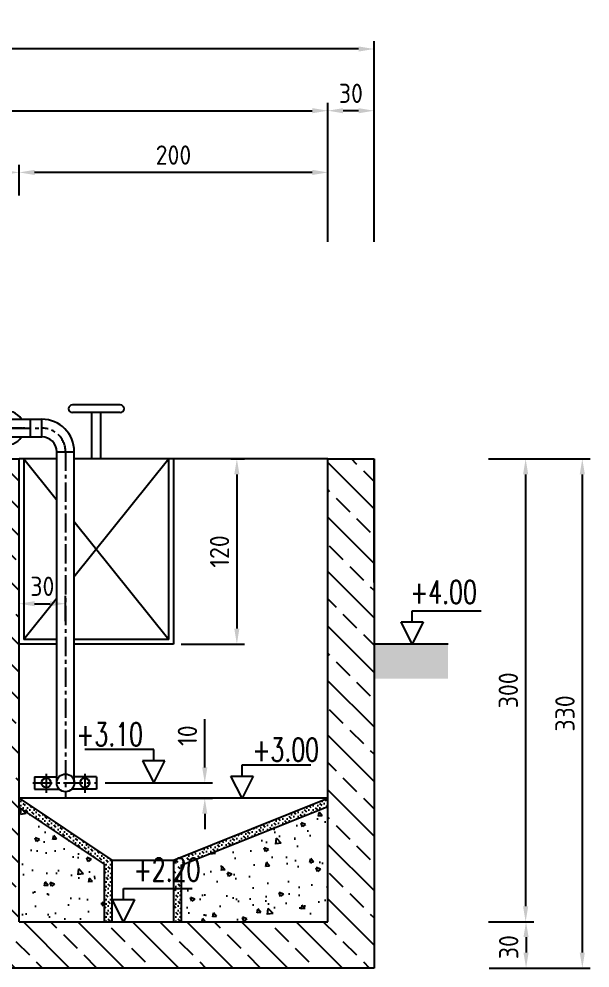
# Model space of a CAD drawing. Header units: inches. Extents: x 113285 to 117969, y -9404 to -6149.
# Drawn here: x 115692 to 116062, y -9286 to -8671 of the extents above; entities that cross this region are included whole.
import ezdxf
from ezdxf.enums import TextEntityAlignment as Align

# ---------------------------------------------------------------- set-up
doc = ezdxf.new("R2010")
doc.units = ezdxf.units.IN
doc.header["$MEASUREMENT"] = 0
doc.linetypes.add('CENTER', pattern=[2, 1.25, -0.25, 0.25, -0.25])
for name, color, linetype in [('1', 1, 'Continuous'), ('2', 2, 'Continuous'), ('3', 3, 'Continuous'), ('5', 5, 'Continuous'), ('KOT', 2, 'Continuous'), ('OLCU', 2, 'Continuous')]:
    doc.layers.add(name, color=color, linetype=linetype)
doc.styles.add('A5', font='romanstw.shx', dxfattribs={"width": 0.5})
doc.styles.add('PASSDIN', font='isocp.shx')
doc.dimstyles.get("Standard").update_dxf_attribs({"dimscale": 5, "dimtxt": 2.5, "dimasz": 2, "dimexe": 1, "dimexo": 1, "dimgap": 1, "dimtad": 1, "dimdec": 8, "dimzin": 12, "dimdsep": 46, "dimtxsty": 'PASSDIN', "dimcen": 2, "dimadec": 1, "dimazin": 3, "dimtfac": 1, "dimtdec": 8, "dimtix": 1, "dimtofl": 0, "dimtmove": 0, "dimatfit": 3, "dimfxl": 0, "dimtolj": 1, "dimtzin": 0, "dimarcsym": 0})

# ---------------------------------------------------------------- blocks, each defined once
blk = doc.blocks.new('*D20')
at = {"layer": 'Defpoints', "color": 0}
for p in [(115692.3, -8770.04), (115692.3, -8790.04), (115892.3, -8820.04)]:
    blk.add_point(p, dxfattribs=at)
at = {"layer": 'OLCU', "color": 0, "lineweight": -2}
for p, q in [((115692.3, -8785.04), (115692.3, -8765.04)), ((115892.3, -8815.04), (115892.3, -8765.04)), ((115882.3, -8770.04), (115702.3, -8770.04))]:
    blk.add_line(p, q, dxfattribs=at)
at = {"layer": 'OLCU', "color": 0}
for points in [[(115702.3, -8768.37), (115702.3, -8771.71), (115692.3, -8770.04)], [(115882.3, -8768.37), (115882.3, -8771.71), (115892.3, -8770.04)]]:
    blk.add_solid(points, dxfattribs=at)
at = {"layer": 'OLCU', "color": 0, "insert": (115792.3, -8758.79), "char_height": 12.5, "attachment_point": 5, "style": 'PASSDIN'}
blk.add_mtext('\\A1;200', dxfattribs=at)
blk = doc.blocks.new('*D2')
at = {"layer": 'Defpoints', "color": 0}
for p in [(115991.7, -9255.75), (115991.88, -9285.75), (116020.84, -9285.75)]:
    blk.add_point(p, dxfattribs=at)
at = {"layer": 'OLCU', "color": 0, "lineweight": -2}
for p, q in [((115996.7, -9255.75), (116025.84, -9255.75)), ((116020.84, -9265.75), (116020.84, -9275.75)), ((115996.88, -9285.75), (116025.84, -9285.75))]:
    blk.add_line(p, q, dxfattribs=at)
at = {"layer": 'OLCU', "color": 0}
for points in [[(116019.17, -9265.75), (116022.51, -9265.75), (116020.84, -9255.75)], [(116019.17, -9275.75), (116022.51, -9275.75), (116020.84, -9285.75)]]:
    blk.add_solid(points, dxfattribs=at)
at = {"layer": 'OLCU', "color": 0, "insert": (116009.59, -9272.23), "char_height": 12.5, "attachment_point": 5, "rotation": 90, "style": 'PASSDIN'}
blk.add_mtext('\\A1;30', dxfattribs=at)
blk = doc.blocks.new('*D21')
at = {"layer": 'Defpoints', "color": 0}
for p in [(115991.45, -8955.75), (115991.88, -9285.75), (116057.32, -9285.75)]:
    blk.add_point(p, dxfattribs=at)
at = {"layer": 'OLCU', "color": 0, "lineweight": -2}
for p, q in [((115996.45, -8955.75), (116062.32, -8955.75)), ((116057.32, -8965.75), (116057.32, -9275.75)), ((115996.88, -9285.75), (116062.32, -9285.75))]:
    blk.add_line(p, q, dxfattribs=at)
at = {"layer": 'OLCU', "color": 0}
for points in [[(116055.65, -8965.75), (116058.98, -8965.75), (116057.32, -8955.75)], [(116055.65, -9275.75), (116058.98, -9275.75), (116057.32, -9285.75)]]:
    blk.add_solid(points, dxfattribs=at)
at = {"layer": 'OLCU', "color": 0, "insert": (116046.07, -9120.75), "char_height": 12.5, "attachment_point": 5, "rotation": 90, "style": 'PASSDIN'}
blk.add_mtext('\\A1;330', dxfattribs=at)
blk = doc.blocks.new('*D3')
at = {"layer": 'Defpoints', "color": 0}
for p in [(115991.45, -8955.75), (115991.45, -9255.75), (116020.59, -9255.75)]:
    blk.add_point(p, dxfattribs=at)
at = {"layer": 'OLCU', "color": 0, "lineweight": -2}
for p, q in [((115996.45, -8955.75), (116025.59, -8955.75)), ((116020.59, -8965.75), (116020.59, -9245.75)), ((115996.45, -9255.75), (116025.59, -9255.75))]:
    blk.add_line(p, q, dxfattribs=at)
at = {"layer": 'OLCU', "color": 0}
for points in [[(116018.92, -8965.75), (116022.26, -8965.75), (116020.59, -8955.75)], [(116018.92, -9245.75), (116022.26, -9245.75), (116020.59, -9255.75)]]:
    blk.add_solid(points, dxfattribs=at)
at = {"layer": 'OLCU', "color": 0, "insert": (116009.34, -9105.75), "char_height": 12.5, "attachment_point": 5, "rotation": 90, "style": 'PASSDIN'}
blk.add_mtext('\\A1;300', dxfattribs=at)
blk = doc.blocks.new('*D5')
at = {"layer": 'Defpoints', "color": 0}
for p in [(115892.3, -8730.04), (115202.3, -8750.04), (115892.3, -8820.04)]:
    blk.add_point(p, dxfattribs=at)
at = {"layer": 'OLCU', "color": 0, "lineweight": -2}
for p, q in [((115202.3, -8745.04), (115202.3, -8725.04)), ((115892.3, -8815.04), (115892.3, -8725.04)), ((115212.3, -8730.04), (115882.3, -8730.04))]:
    blk.add_line(p, q, dxfattribs=at)
at = {"layer": 'OLCU', "color": 0}
for points in [[(115212.3, -8728.37), (115212.3, -8731.71), (115202.3, -8730.04)], [(115882.3, -8728.37), (115882.3, -8731.71), (115892.3, -8730.04)]]:
    blk.add_solid(points, dxfattribs=at)
at = {"layer": 'OLCU', "color": 0, "insert": (115547.3, -8718.79), "char_height": 12.5, "attachment_point": 5, "style": 'PASSDIN'}
blk.add_mtext('\\A1;690', dxfattribs=at)
blk = doc.blocks.new('*D6')
at = {"layer": 'Defpoints', "color": 0}
for p in [(115122.3, -8690.04), (115122.3, -8800.04), (115922.3, -8820.04)]:
    blk.add_point(p, dxfattribs=at)
at = {"layer": 'OLCU', "color": 0, "lineweight": -2}
for p, q in [((115122.3, -8795.04), (115122.3, -8685.04)), ((115922.3, -8815.04), (115922.3, -8685.04)), ((115912.3, -8690.04), (115132.3, -8690.04))]:
    blk.add_line(p, q, dxfattribs=at)
at = {"layer": 'OLCU', "color": 0}
for points in [[(115132.3, -8688.37), (115132.3, -8691.71), (115122.3, -8690.04)], [(115912.3, -8688.37), (115912.3, -8691.71), (115922.3, -8690.04)]]:
    blk.add_solid(points, dxfattribs=at)
at = {"layer": 'OLCU', "color": 0, "insert": (115522.3, -8678.79), "char_height": 12.5, "attachment_point": 5, "style": 'PASSDIN'}
blk.add_mtext('\\A1;800', dxfattribs=at)
blk = doc.blocks.new('*D23')
at = {"layer": 'Defpoints', "color": 0}
for p in [(115824.45, -8955.75), (115792.3, -9075.75), (115833.39, -9075.75)]:
    blk.add_point(p, dxfattribs=at)
at = {"layer": 'OLCU', "color": 0, "lineweight": -2}
for p, q in [((115829.45, -8955.75), (115838.39, -8955.75)), ((115833.39, -8965.75), (115833.39, -9065.75)), ((115797.3, -9075.75), (115838.39, -9075.75))]:
    blk.add_line(p, q, dxfattribs=at)
at = {"layer": 'OLCU', "color": 0}
for points in [[(115831.72, -8965.75), (115835.05, -8965.75), (115833.39, -8955.75)], [(115831.72, -9065.75), (115835.05, -9065.75), (115833.39, -9075.75)]]:
    blk.add_solid(points, dxfattribs=at)
at = {"layer": 'OLCU', "color": 0, "insert": (115822.14, -9015.75), "char_height": 12.5, "attachment_point": 5, "rotation": 90, "style": 'PASSDIN'}
blk.add_mtext('\\A1;120', dxfattribs=at)
blk = doc.blocks.new('*D24')
at = {"layer": 'Defpoints', "color": 0}
for p in [(115892.3, -8730.04), (115892.3, -8820.04), (115922.3, -8820.04)]:
    blk.add_point(p, dxfattribs=at)
at = {"layer": 'OLCU', "color": 0, "lineweight": -2}
for p, q in [((115892.3, -8815.04), (115892.3, -8725.04)), ((115922.3, -8815.04), (115922.3, -8725.04)), ((115912.3, -8730.04), (115902.3, -8730.04))]:
    blk.add_line(p, q, dxfattribs=at)
at = {"layer": 'OLCU', "color": 0}
for points in [[(115902.3, -8728.37), (115902.3, -8731.71), (115892.3, -8730.04)], [(115912.3, -8728.37), (115912.3, -8731.71), (115922.3, -8730.04)]]:
    blk.add_solid(points, dxfattribs=at)
at = {"layer": 'OLCU', "color": 0, "insert": (115907.3, -8718.79), "char_height": 12.5, "attachment_point": 5, "style": 'PASSDIN'}
blk.add_mtext('\\A1;30', dxfattribs=at)
blk = doc.blocks.new('*D98')
at = {"layer": 'Defpoints', "color": 0}
for p in [(115743.01, -9165.75), (115759.2, -9175.75), (115812.59, -9175.75)]:
    blk.add_point(p, dxfattribs=at)
at = {"layer": 'OLCU', "color": 0, "lineweight": -2}
for p, q in [((115812.59, -9155.75), (115812.59, -9124.49)), ((115748.01, -9165.75), (115817.59, -9165.75)), ((115764.2, -9175.75), (115817.59, -9175.75)), ((115812.59, -9185.75), (115812.59, -9195.75))]:
    blk.add_line(p, q, dxfattribs=at)
at = {"layer": 'OLCU', "color": 0}
for points in [[(115810.92, -9155.75), (115814.26, -9155.75), (115812.59, -9165.75)], [(115810.92, -9185.75), (115814.26, -9185.75), (115812.59, -9175.75)]]:
    blk.add_solid(points, dxfattribs=at)
at = {"layer": 'OLCU', "color": 0, "insert": (115801.34, -9135.12), "char_height": 12.5, "attachment_point": 5, "rotation": 90, "style": 'PASSDIN'}
blk.add_mtext('\\A1;10', dxfattribs=at)
blk = doc.blocks.new('*D137')
at = {"layer": 'Defpoints', "color": 0}
for p in [(115722.3, -9049.59), (115722.3, -9065.84), (115692.3, -9068.77)]:
    blk.add_point(p, dxfattribs=at)
at = {"layer": 'OLCU', "color": 0, "lineweight": -2}
for p, q in [((115692.3, -9063.77), (115692.3, -9044.59)), ((115722.3, -9060.84), (115722.3, -9044.59)), ((115702.3, -9049.59), (115712.3, -9049.59))]:
    blk.add_line(p, q, dxfattribs=at)
at = {"layer": 'OLCU', "color": 0}
for points in [[(115702.3, -9047.92), (115702.3, -9051.26), (115692.3, -9049.59)], [(115712.3, -9047.92), (115712.3, -9051.26), (115722.3, -9049.59)]]:
    blk.add_solid(points, dxfattribs=at)
at = {"layer": 'OLCU', "color": 0, "insert": (115707.3, -9038.34), "char_height": 12.5, "attachment_point": 5, "style": 'PASSDIN'}
blk.add_mtext('\\A1;30', dxfattribs=at)
blk = doc.blocks.new('*D140')
at = {"layer": 'Defpoints', "color": 0}
for p in [(115632.3, -8770.04), (115632.3, -8789.35), (115692.3, -8790.04)]:
    blk.add_point(p, dxfattribs=at)
at = {"layer": 'OLCU', "color": 0, "lineweight": -2}
for p, q in [((115632.3, -8784.35), (115632.3, -8765.04)), ((115692.3, -8785.04), (115692.3, -8765.04)), ((115682.3, -8770.04), (115642.3, -8770.04))]:
    blk.add_line(p, q, dxfattribs=at)
at = {"layer": 'OLCU', "color": 0}
for points in [[(115642.3, -8768.37), (115642.3, -8771.71), (115632.3, -8770.04)], [(115682.3, -8768.37), (115682.3, -8771.71), (115692.3, -8770.04)]]:
    blk.add_solid(points, dxfattribs=at)
at = {"layer": 'OLCU', "color": 0, "insert": (115662.3, -8758.79), "char_height": 12.5, "attachment_point": 5, "style": 'PASSDIN'}
blk.add_mtext('\\A1;60', dxfattribs=at)

msp = doc.modelspace()

# ---------------------------------------------------------------- hatches: boundary and pattern name
at = {"layer": '1'}
h = msp.add_hatch(dxfattribs=at)
h.set_pattern_fill('ANSI33', color=0, scale=100, style=0)
h.set_pattern_definition([(135, (227240.743, -2042.96), (17.6776695, 17.6776695), []), (135, (227223.065, -2042.96), (17.6776695, 17.6776695), [12.5, -6.25])])
h.paths.add_polyline_path([(115922.30454719, -9285.75369294), (115202.30454719, -9285.75369294), (115202.30454719, -9055.75369294), (115122.30454719, -9055.75369294), (115122.30454719, -8955.75369294), (115152.30454719, -8955.75369294), (115152.30454719, -9035.75369294), (115202.30454719, -9035.75369294), (115202.30454719, -8955.75369294), (115232.30454719, -8955.75369294), (115232.30454719, -9255.75369294), (115432.30454719, -9255.75369294), (115432.30454719, -8955.75369294), (115462.30454719, -8955.75369294), (115462.30454719, -9255.75369294), (115662.30454719, -9255.75369294), (115662.30454719, -8955.75369294), (115692.30454719, -8955.75369294), (115692.30454719, -9255.75369294), (115892.30454719, -9255.75369294), (115892.30454719, -8955.75369294), (115922.30454719, -8955.75369294)])
h = msp.add_hatch(dxfattribs=at)
h.set_pattern_fill('EARTH', color=0, scale=60, style=0)
h.set_pattern_definition([(0, (3916.417, -1933.29), (15, 15), [15, -15]), (0, (3916.417, -1927.665), (15, 15), [15, -15]), (0, (3916.417, -1922.04), (15, 15), [15, -15]), (90, (3918.292, -1920.165), (-15, 15), [15, -15]), (90, (3923.917, -1920.165), (-15, 15), [15, -15]), (90, (3929.542, -1920.165), (-15, 15), [15, -15])])
h.paths.add_polyline_path([(115970.29139982, -9075.75369294), (115922.30454719, -9075.75369294), (115922.30454719, -9098.27422064), (115970.29139982, -9098.27422064)])
h.paths.add_polyline_path([(115122.30454719, -9075.75369294), (115074.31769456, -9075.75369294), (115074.31769456, -9098.27422064), (115122.30454719, -9098.27422064)])
h = msp.add_hatch(dxfattribs=at)
h.set_pattern_fill('MUDST', color=0, scale=8, angle=45, style=0)
h.set_pattern_definition([(135, (227321.5713, -2042.9609), (-1.414213562, 4.242640687), [2, -2, 0, -2, 0, -2])])
h.paths.add_polyline_path([(115692.30454719, -9181.76294507), (115692.30454719, -9175.75369294), (115752.30454719, -9215.75369294), (115752.30454719, -9255.75369294), (115747.30454719, -9255.75369294), (115747.30454719, -9218.42961174)])
h.paths.add_polyline_path([(115892.30454719, -9175.75369294), (115892.30454719, -9181.13885775), (115797.30454719, -9219.13885775), (115797.30454719, -9255.75369294), (115792.30454719, -9255.75369294), (115792.30454719, -9215.75369294)])
h = msp.add_hatch(dxfattribs=at)
h.set_pattern_fill('AR-CONC', color=0, scale=4, style=0)
h.set_pattern_definition([(130, (227321.571, -2042.96), (-28.6904073, -2.5100854), [3, -33]), (185, (227321.57, -2042.96), (5.550053, 30.087685), [2.4, -26.4]), (79.5486, (227319.18, -2043.17), (-23.140375, 27.577582), [2.5496076, -28.0456845]), (133.8158, (227321.57, -2034.96), (-42.689642, -6.620761), [4.5, -49.5]), (83.3644, (227318.014, -2035.513), (-37.386508, 38.964715), [3.824412, -42.06852]), (188.8158, (227321.57, -2034.96), (-37.386478, 38.964744), [3.6, -39.6]), (159, (227317.571, -2036.96), (-23.876282, -16.1047556), [3, -33]), (214, (227317.57, -2036.96), (-9.732613, 29.006002), [2.4, -26.4]), (108.5486, (227315.582, -2038.303), (-33.608905, 12.90122), [2.5496076, -28.0456845]), (142.5, (227321.571, -2042.961), (-0.4863942, 13.3157542), [0, -26.08, 0, -26.8, 0, -26.5]), (172.5, (227321.571, -2042.961), (-10.5227815, 15.7764685), [0, -15.28, 0, -25.48, 0, -10.1]), (212.5, (227330.491, -2042.961), (-21.3528974, -0.9021949), [0, -10, 0, -31.2, 0, -41.4]), (222.5, (227334.491, -2042.96), (-23.3274468, 4.0041993), [0, -13, 0, -20.72, 0, -29.4])])
h.paths.add_polyline_path([(115692.30454719, -9181.76294507), (115747.30454719, -9218.42961174), (115747.30454719, -9255.75369294), (115692.30454719, -9255.75369294)])
h.paths.add_polyline_path([(115797.30454719, -9219.13885775), (115892.30454719, -9181.13885775), (115892.30454719, -9255.75369294), (115797.30454719, -9255.75369294)])

# ---------------------------------------------------------------- linework, layer by layer
at = {"layer": '1', "color": 0, "linetype": 'Continuous'}
for p, q in [((115757.80454719, -8920.75369294), (115726.80454719, -8920.75369294)), ((115757.80454719, -8925.75369294), (115726.80454719, -8925.75369294)), ((115739.30454719, -8955.75369294), (115739.30454719, -8925.75369294)), ((115745.30454719, -8955.75369294), (115745.30454719, -8925.75369294)), ((115695.30454719, -8955.75369294), (115716.32333605, -8981.91537694)), ((115695.30454719, -8955.75369294), (115695.30454719, -9072.75369294)), ((115716.32333605, -8955.75369294), (115695.30454719, -8955.75369294)), ((115789.30454719, -8955.75369294), (115727.75333605, -9032.36530682)), ((115789.30454719, -8955.75369294), (115727.75333605, -8955.75369294)), ((115789.30454719, -9072.75369294), (115789.30454719, -8955.75369294)), ((115727.75333605, -8996.14207907), (115789.30454719, -9072.75369294)), ((115716.32333605, -9046.59200894), (115695.30454719, -9072.75369294)), ((115716.32333605, -9072.75369294), (115695.30454719, -9072.75369294)), ((115789.30454719, -9072.75369294), (115727.75333605, -9072.75369294)), ((115970.29139982, -9075.75369294), (115922.30454719, -9075.75369294))]:
    msp.add_line(p, q, dxfattribs=at)
at = {"layer": '1', "color": 0, "linetype": 'CENTER', "ltscale": 10}
for p, q in [((115247.60454719, -8935.75369294), (115707.00454719, -8935.75369294)), ((115722.30454719, -8951.05369294), (115722.30454719, -9174.72483448)), ((115701.07481332, -9165.75369294), (115743.00707875, -9165.75369294)), ((115709.80324197, -9159.98960921), (115709.80324197, -9172.09941548)), ((115734.80585241, -9159.98960921), (115734.80585241, -9172.09941548))]:
    msp.add_line(p, q, dxfattribs=at)
at = {"layer": '1', "color": 0, "linetype": 'CENTER'}
msp.add_line((115696.01831824, -8935.75369294), (115672.3393866, -8935.75369294), dxfattribs=at)
at = {"layer": '1', "color": 0, "linetype": 'Continuous'}
for centre, start, end in [((115726.80454719, -8923.25369294), 90, 270), ((115757.80454719, -8923.25369294), 270, 90)]:
    msp.add_arc(centre, 2.5, start, end, dxfattribs=at)
at = {"layer": '1', "color": 0, "linetype": 'CENTER', "ltscale": 10}
msp.add_arc((115707.00454719, -8951.05369294), 15.3, 0, 90, dxfattribs=at)
at = {"layer": '2', "color": 0}
for p, q in [((115684.30454719, -8930.03869294), (115707.00454719, -8930.03869294)), ((115699.60454719, -8941.46869294), (115699.60454719, -8930.03869294)), ((115707.00454719, -8941.46869294), (115707.00454719, -8930.03869294)), ((115684.30454719, -8941.46869294), (115707.00454719, -8941.46869294)), ((115716.58954719, -9165.75369294), (115716.58954719, -8951.05369294)), ((115716.58954719, -8951.05369294), (115728.01954719, -8951.05369294)), ((115728.01954719, -9165.75369294), (115728.01954719, -8951.05369294)), ((115792.30454719, -8955.75369294), (115792.30454719, -9075.75369294)), ((115702.30585241, -9161.75369294), (115716.58954719, -9161.75369294)), ((115702.30585241, -9161.75369294), (115702.30585241, -9169.75369294)), ((115742.30585241, -9161.75369294), (115728.01954719, -9161.75369294)), ((115742.30585241, -9161.75369294), (115742.30585241, -9169.75369294)), ((115702.30585241, -9169.75369294), (115718.22273081, -9169.75369294)), ((115742.30585241, -9169.75369294), (115726.38636358, -9169.75369294)), ((115892.30454719, -9175.75369294), (115692.30454719, -9175.75369294)), ((115752.30454719, -9215.75369294), (115792.30454719, -9215.75369294))]:
    msp.add_line(p, q, dxfattribs=at)
at = {"layer": '2', "color": 0, "linetype": 'Continuous'}
for p, q in [((115695.30454719, -8955.75369294), (115692.30454719, -8955.75369294)), ((115892.30454719, -8955.75369294), (115789.30454719, -8955.75369294)), ((115716.32333605, -9075.75369294), (115692.30454719, -9075.75369294)), ((115792.30454719, -9075.75369294), (115727.75333605, -9075.75369294))]:
    msp.add_line(p, q, dxfattribs=at)
at = {"layer": '2', "color": 0}
for centre, radius in [((115709.80585241, -9165.75369294), 3), ((115722.30454719, -9165.75369294), 5.715), ((115734.80585241, -9165.75369294), 3)]:
    msp.add_circle(centre, radius, dxfattribs=at)
for centre, radius, start, end in [((115684.30454719, -8935.75369294), 11, 31.3017664253, 328.6982335747), ((115707.00454719, -8951.05369294), 21.015, 0, 90), ((115707.00454719, -8951.05369294), 9.585, 0, 90)]:
    msp.add_arc(centre, radius, start, end, dxfattribs=at)
at = {"layer": '3', "color": 0, "linetype": 'Continuous'}
for p, q in [((115692.30454719, -9175.75369294), (115752.30454719, -9215.75369294)), ((115792.30454719, -9215.75369294), (115892.30454719, -9175.75369294)), ((115692.30454719, -9181.76294507), (115747.30454719, -9218.42961174)), ((115797.30454719, -9219.13885775), (115892.30454719, -9181.13885775)), ((115747.30454719, -9218.42961174), (115747.30454719, -9255.75369294)), ((115752.30454719, -9215.75369294), (115752.30454719, -9255.75369294)), ((115792.30454719, -9215.75369294), (115792.30454719, -9255.75369294)), ((115797.30454719, -9219.13885775), (115797.30454719, -9255.75369294))]:
    msp.add_line(p, q, dxfattribs=at)
at = {"layer": '5', "color": 0, "linetype": 'Continuous'}
for p, q in [((115662.30454719, -8955.75369294), (115692.30454719, -8955.75369294)), ((115692.30454719, -9255.75369294), (115692.30454719, -8955.75369294)), ((115892.30454719, -8955.75369294), (115922.30454719, -8955.75369294)), ((115892.30454719, -9255.75369294), (115892.30454719, -8955.75369294)), ((115922.30454719, -8955.75369294), (115922.30454719, -9285.75369294)), ((115922.30454719, -9035.75369294), (115922.30454719, -8955.75369294)), ((115692.30454719, -9255.75369294), (115892.30454719, -9255.75369294)), ((115922.30454719, -9285.75369294), (115202.30454719, -9285.75369294))]:
    msp.add_line(p, q, dxfattribs=at)
at = {"layer": 'KOT', "color": 0}
for p, q in [((115947.04142727, -9054.1536925), (115991.68142842, -9054.1536925)), ((115947.04142727, -9061.35369265), (115947.04142727, -9054.1536925)), ((115939.84142713, -9061.35369265), (115954.24142742, -9061.35369265)), ((115947.04142727, -9075.75369294), (115939.84142713, -9061.35369265)), ((115954.24142742, -9061.35369265), (115947.04142727, -9075.75369294)), ((115779.47060938, -9144.15369251), (115734.83060823, -9144.15369251)), ((115779.47060938, -9151.35369266), (115779.47060938, -9144.15369251)), ((115786.67060952, -9151.35369266), (115772.27060923, -9151.35369266)), ((115772.27060923, -9151.35369266), (115779.47060938, -9165.75369294)), ((115779.47060938, -9165.75369294), (115786.67060952, -9151.35369266)), ((115836.75287526, -9161.35369265), (115836.75287526, -9154.1536925)), ((115836.75287526, -9154.1536925), (115881.39287641, -9154.1536925)), ((115836.75287526, -9175.75369294), (115829.55287511, -9161.35369265)), ((115829.55287511, -9161.35369265), (115843.9528754, -9161.35369265)), ((115843.9528754, -9161.35369265), (115836.75287526, -9175.75369294)), ((115759.84544736, -9241.35369265), (115759.84544736, -9234.1536925)), ((115759.84544736, -9234.1536925), (115804.48544851, -9234.1536925)), ((115759.84544736, -9255.75369294), (115752.64544722, -9241.35369265)), ((115752.64544722, -9241.35369265), (115767.0454475, -9241.35369265)), ((115767.0454475, -9241.35369265), (115759.84544736, -9255.75369294))]:
    msp.add_line(p, q, dxfattribs=at)

# ---------------------------------------------------------------- texts
at = {"layer": 'KOT', "color": 0, "style": 'A5', "width": 0.7}
for s, p in [('+4.00', (115988.9775077, -9049.53712745)), ('+3.10', (115772.53452965, -9141.762297)), ('+3.00', (115886.68895585, -9151.76229699)), ('+2.20', (115809.78152795, -9229.53712745))]:
    msp.add_text(s, height=15.0000003, dxfattribs=at).set_placement(p, align=Align.RIGHT)

# ---------------------------------------------------------------- dimensions: what is measured, and where the dimension line sits
at = {"layer": 'OLCU', "color": 0}
for base, p1, p2, angle, picture, middle in [((115122.3045471919, -8690.0386929439), (115922.3045471918, -8820.0386929439), (115122.3045471919, -8800.0386929439), 180, '*D6', (115522.3045471919, -8678.7886929439)), ((115632.3045471918, -8770.0386929439), (115692.3045471918, -8790.0386929439), (115632.3045471918, -8789.3524781431), 180, '*D140', (115662.3045471918, -8758.7886929439)), ((115833.386621171, -9075.7536929439), (115824.4486821866, -8955.7536929439), (115792.3045471916, -9075.7536929439), 90, '*D23', (115822.1353908561, -9015.7536929438)), ((116057.3171912967, -9285.7536929439), (115991.4468282935, -8955.7536929439), (115991.8843282935, -9285.7536929439), 90, '*D21', (116046.0671912967, -9120.7536929438)), ((116020.5891093951, -9255.7536929439), (115991.4468282935, -8955.7536929439), (115991.4468282935, -9255.7536929439), 90, '*D3', (116009.3391093951, -9105.7536929438))]:
    dim = msp.add_linear_dim(base=base, p1=p1, p2=p2, angle=angle, dimstyle='Standard', dxfattribs=at)
    dim.commit()
    dim.dimension.update_dxf_attribs({"geometry": picture, "text_midpoint": middle})
for base, p1, p2, picture, middle in [((115892.3045471918, -8730.0386929439), (115202.3045471918, -8750.0386929439), (115892.3045471918, -8820.0386929439), '*D5', (115547.3045471918, -8718.7886929439)), ((115692.3045471918, -8770.0386929439), (115892.3045471918, -8820.0386929439), (115692.3045471918, -8790.0386929439), '*D20', (115792.3045471918, -8758.7874626289)), ((115722.3045471918, -9049.5885031569), (115692.3045471918, -9068.768076008), (115722.3045471918, -9065.8413608349), '*D137', (115707.3045471918, -9038.3385031569))]:
    dim = msp.add_linear_dim(base=base, p1=p1, p2=p2, dimstyle='Standard', dxfattribs=at)
    dim.commit()
    dim.dimension.update_dxf_attribs({"geometry": picture, "text_midpoint": middle})
dim = msp.add_linear_dim(base=(115892.3045471918, -8730.0386929439), p1=(115922.3045471918, -8820.0386929439), p2=(115892.3045471918, -8820.0386929439), dimstyle='Standard', dxfattribs=at)
dim.commit()
dim.dimension.update_dxf_attribs({"geometry": '*D24', "text_midpoint": (115907.3045471918, -8730.0386929439), "dimtype": 160})
for base, p1, p2, picture, middle in [((115812.5903864662, -9175.7536929439), (115743.0070787492, -9165.7536929438), (115759.2041659704, -9175.7536929439), '*D98', (115812.5903864662, -9135.123771684)), ((116020.8391093951, -9285.7536929439), (115991.6968282935, -9255.7536929439), (115991.8843282935, -9285.7536929439), '*D2', (116020.8391093951, -9272.2270877603))]:
    dim = msp.add_linear_dim(base=base, p1=p1, p2=p2, angle=90, dimstyle='Standard', dxfattribs=at)
    dim.commit()
    dim.dimension.update_dxf_attribs({"geometry": picture, "text_midpoint": middle, "dimtype": 160})

doc.saveas('drawing.dxf')
